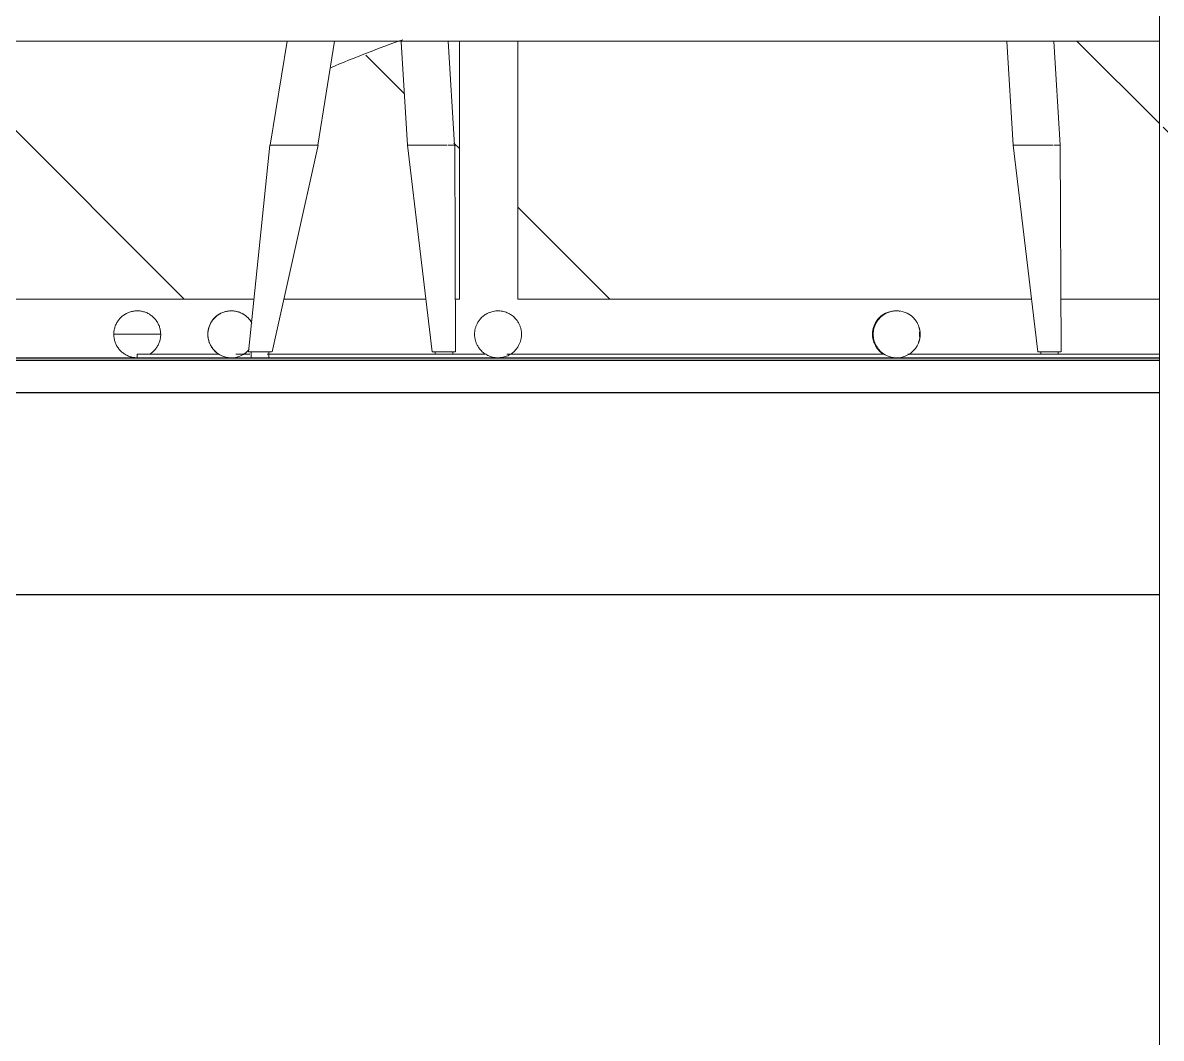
# Model space of a CAD drawing. Header units: millimetres. Extents: x -23755 to 62003, y -3000 to 6760.
# Drawn here: x 6953 to 7923, y 2420 to 3286 of the extents above; entities that cross this region are included whole.
import ezdxf

# ---------------------------------------------------------------- set-up
doc = ezdxf.new("R2010")
doc.units = ezdxf.units.MM
for name, color, linetype, lineweight in [('A-DOOR', 31, 'Continuous', 9), ('A-FLOR', 192, 'Continuous', 25), ('Corrimão', 250, 'Continuous', 25), ('E-LITE-EQPM', 33, 'Continuous', 9), ('I-FURN', 30, 'Continuous', 9), ('S-BEAM', 12, 'Continuous', 25)]:
    doc.layers.add(name, color=color, linetype=linetype, lineweight=lineweight)

# ---------------------------------------------------------------- blocks, each defined once
blk = doc.blocks.new('Blks_Ilum CB2_Pendente Nassa Basket - Único-3572160-B')
at = {"layer": 'E-LITE-EQPM'}
blk.add_line((-5176.12, 5135.74), (-5176.12, 2187.09), dxfattribs=at)
blk = doc.blocks.new('Viga de Madeira - 14x19cm-4147625-B')
at = {"layer": 'S-BEAM'}
for p, q in [((-6924.62, 2998), (-5175.92, 2998)), ((-5175.92, 2798), (-6924.62, 2798))]:
    blk.add_line(p, q, dxfattribs=at)
blk = doc.blocks.new('Guarda-corpo - Guarda-corpo-3600729-B')
at = {"layer": 'Corrimão', "color": 7, "lineweight": 9}
blk.add_line((-7061.91, 3270), (-5175.92, 3270), dxfattribs=at)
blk = doc.blocks.new('Blks_Decor Lorena Canals_Tapete Bubbly - Cinza e Branco-3804642-B')
at = {"layer": 'I-FURN', "color": 55}
for p, q in [((-6027.5, 3020), (-6067.5, 3020)), ((-6027.5, 3020), (-6067.5, 3020)), ((-6047.5, 3003), (-6047.5, 3000)), ((-6047.5, 3003), (-5978.24, 3003)), ((-5978.7, 3003.58), (-5978.01, 3003.12)), ((-5963.38, 3003), (-5951.56, 3003)), ((-5936.63, 3003), (-5751.09, 3003)), ((-5732.49, 3003), (-5410.73, 3003)), ((-5390.7, 3003), (-5176.17, 3003))]:
    blk.add_line(p, q, dxfattribs=at)
at = {"layer": 'I-FURN', "color": 55, "flags": 128}
for points in [[(-6067.5, 3020), (-6067.48, 3020.8), (-6067.44, 3021.6), (-6067.36, 3022.39), (-6067.24, 3023.19), (-6067.1, 3023.97), (-6066.93, 3024.75), (-6066.72, 3025.53), (-6066.48, 3026.29), (-6066.22, 3027.05), (-6065.92, 3027.79), (-6065.6, 3028.52), (-6065.24, 3029.24), (-6064.86, 3029.94), (-6064.45, 3030.62), (-6064.01, 3031.29), (-6063.54, 3031.94), (-6063.05, 3032.58), (-6062.54, 3033.19), (-6062, 3033.78), (-6061.43, 3034.35), (-6060.85, 3034.89), (-6060.24, 3035.41), (-6059.62, 3035.91), (-6058.97, 3036.38), (-6058.31, 3036.83), (-6057.62, 3037.25), (-6056.93, 3037.64), (-6056.21, 3038), (-6055.49, 3038.34), (-6054.75, 3038.64), (-6054, 3038.92), (-6053.23, 3039.16), (-6052.46, 3039.37), (-6051.68, 3039.56), (-6050.9, 3039.71), (-6050.11, 3039.83), (-6049.31, 3039.92), (-6048.52, 3039.97), (-6047.72, 3040), (-6046.92, 3039.99), (-6046.12, 3039.95), (-6045.32, 3039.88), (-6044.53, 3039.78), (-6043.74, 3039.64), (-6042.96, 3039.48), (-6042.18, 3039.28), (-6041.41, 3039.05), (-6040.66, 3038.79), (-6039.91, 3038.5), (-6039.18, 3038.19), (-6038.46, 3037.84), (-6037.75, 3037.46), (-6037.06, 3037.06), (-6036.39, 3036.63), (-6035.73, 3036.17), (-6035.09, 3035.69), (-6034.48, 3035.18), (-6033.88, 3034.64), (-6033.3, 3034.09), (-6032.75, 3033.51), (-6032.22, 3032.91), (-6031.72, 3032.29), (-6031.24, 3031.65), (-6030.79, 3030.99), (-6030.36, 3030.31), (-6029.96, 3029.62), (-6029.59, 3028.91), (-6029.25, 3028.18), (-6028.94, 3027.45), (-6028.66, 3026.7), (-6028.4, 3025.94), (-6028.18, 3025.17), (-6027.99, 3024.4), (-6027.83, 3023.61), (-6027.7, 3022.82), (-6027.6, 3022.03), (-6027.54, 3021.23), (-6027.5, 3020.43), (-6027.5, 3020)], [(-5949.78, 3029.61), (-5950.13, 3030.24), (-5950.56, 3030.92), (-5951.05, 3031.64), (-5951.62, 3032.4), (-5952.29, 3033.2), (-5953.06, 3034.03), (-5953.96, 3034.89), (-5954.99, 3035.75), (-5956.19, 3036.62), (-5957.55, 3037.46), (-5959.1, 3038.23), (-5960.81, 3038.91), (-5962.68, 3039.46), (-5964.68, 3039.83), (-5966.75, 3039.99), (-5968.84, 3039.94), (-5970.88, 3039.68), (-5972.82, 3039.23), (-5974.63, 3038.62), (-5976.26, 3037.89), (-5977.72, 3037.08), (-5979.01, 3036.22), (-5980.13, 3035.35), (-5981.1, 3034.49), (-5981.94, 3033.64), (-5982.66, 3032.83), (-5983.28, 3032.05), (-5983.81, 3031.31), (-5984.27, 3030.6), (-5984.67, 3029.94), (-5985.02, 3029.31), (-5985.32, 3028.71), (-5985.58, 3028.15), (-5985.81, 3027.61), (-5986.01, 3027.1), (-5986.19, 3026.62), (-5986.34, 3026.15), (-5986.48, 3025.71), (-5986.6, 3025.29), (-5986.71, 3024.88), (-5986.8, 3024.49), (-5986.89, 3024.11), (-5986.96, 3023.74), (-5987.03, 3023.38), (-5987.08, 3023.04), (-5987.13, 3022.7), (-5987.17, 3022.36), (-5987.21, 3022.04), (-5987.24, 3021.72), (-5987.26, 3021.4), (-5987.28, 3021.09), (-5987.3, 3020.78), (-5987.31, 3020.47), (-5987.31, 3020.17), (-5987.31, 3020)], [(-5949.98, 3030.02), (-5950.38, 3030.69), (-5950.81, 3031.33), (-5951.26, 3031.97), (-5951.75, 3032.59), (-5952.26, 3033.2), (-5952.79, 3033.78), (-5953.36, 3034.35), (-5953.95, 3034.9), (-5954.56, 3035.43), (-5955.21, 3035.94), (-5955.87, 3036.42), (-5956.56, 3036.88), (-5957.27, 3037.31), (-5958, 3037.72), (-5958.76, 3038.09), (-5959.53, 3038.43), (-5960.32, 3038.75), (-5961.12, 3039.03), (-5961.94, 3039.27), (-5962.77, 3039.48), (-5963.61, 3039.66), (-5964.47, 3039.8), (-5965.32, 3039.9), (-5966.19, 3039.97), (-5967.05, 3040), (-5967.92, 3039.99), (-5968.78, 3039.94), (-5969.64, 3039.86), (-5970.5, 3039.74), (-5971.34, 3039.58), (-5972.18, 3039.39), (-5973.01, 3039.16), (-5973.82, 3038.9), (-5974.62, 3038.61), (-5975.4, 3038.28), (-5976.16, 3037.92), (-5976.91, 3037.53), (-5977.63, 3037.12), (-5978.33, 3036.67), (-5979.01, 3036.2), (-5979.66, 3035.71), (-5980.29, 3035.19), (-5980.9, 3034.65), (-5981.47, 3034.09), (-5982.03, 3033.52), (-5982.55, 3032.92), (-5983.05, 3032.31), (-5983.52, 3031.68), (-5983.96, 3031.04), (-5984.38, 3030.38), (-5984.77, 3029.72), (-5985.13, 3029.04), (-5985.46, 3028.35), (-5985.76, 3027.66), (-5986.04, 3026.95), (-5986.29, 3026.24), (-5986.51, 3025.52), (-5986.7, 3024.8), (-5986.87, 3024.08), (-5987, 3023.34), (-5987.11, 3022.61), (-5987.2, 3021.88), (-5987.25, 3021.14), (-5987.28, 3020.4), (-5987.28, 3020)], [(-5719.96, 3020), (-5719.97, 3020.57), (-5719.99, 3021.13), (-5720.03, 3021.7), (-5720.09, 3022.27), (-5720.16, 3022.84), (-5720.26, 3023.41), (-5720.36, 3023.99), (-5720.49, 3024.56), (-5720.64, 3025.14), (-5720.8, 3025.73), (-5720.99, 3026.32), (-5721.19, 3026.91), (-5721.42, 3027.51), (-5721.68, 3028.11), (-5721.96, 3028.71), (-5722.26, 3029.32), (-5722.6, 3029.93), (-5722.97, 3030.54), (-5723.36, 3031.16), (-5723.79, 3031.77), (-5724.26, 3032.39), (-5724.76, 3033), (-5725.31, 3033.61), (-5725.89, 3034.21), (-5726.52, 3034.81), (-5727.19, 3035.39), (-5727.9, 3035.96), (-5728.66, 3036.5), (-5729.47, 3037.03), (-5730.33, 3037.53), (-5731.22, 3037.99), (-5732.17, 3038.42), (-5733.15, 3038.8), (-5734.17, 3039.14), (-5735.22, 3039.43), (-5736.3, 3039.66), (-5737.41, 3039.84), (-5738.53, 3039.95), (-5739.66, 3040), (-5740.79, 3039.98), (-5741.91, 3039.9), (-5743.03, 3039.76), (-5744.12, 3039.56), (-5745.19, 3039.3), (-5746.23, 3038.99), (-5747.23, 3038.63), (-5748.2, 3038.23), (-5749.12, 3037.78), (-5750, 3037.3), (-5750.83, 3036.79), (-5751.62, 3036.25), (-5752.36, 3035.7), (-5753.05, 3035.12), (-5753.7, 3034.53), (-5754.31, 3033.94), (-5754.87, 3033.33), (-5755.4, 3032.72), (-5755.88, 3032.1), (-5756.33, 3031.49), (-5756.75, 3030.87), (-5757.13, 3030.26), (-5757.48, 3029.65), (-5757.8, 3029.04), (-5758.1, 3028.43), (-5758.37, 3027.83), (-5758.61, 3027.23), (-5758.83, 3026.64), (-5759.03, 3026.05), (-5759.2, 3025.46), (-5759.36, 3024.88), (-5759.5, 3024.3), (-5759.61, 3023.72), (-5759.71, 3023.15), (-5759.8, 3022.58), (-5759.86, 3022.01), (-5759.91, 3021.44), (-5759.94, 3020.87), (-5759.96, 3020.31), (-5759.96, 3020)], [(-5748.2, 3038.23), (-5749.12, 3037.78), (-5750, 3037.3), (-5750.83, 3036.79), (-5751.62, 3036.25), (-5752.36, 3035.7), (-5753.05, 3035.12), (-5753.7, 3034.53), (-5754.31, 3033.94), (-5754.87, 3033.33), (-5755.4, 3032.72), (-5755.88, 3032.1), (-5756.33, 3031.49), (-5756.75, 3030.87), (-5757.13, 3030.26), (-5757.48, 3029.65), (-5757.8, 3029.04), (-5758.1, 3028.43), (-5758.37, 3027.83), (-5758.61, 3027.23), (-5758.83, 3026.64), (-5759.03, 3026.05), (-5759.2, 3025.46), (-5759.36, 3024.88), (-5759.5, 3024.3), (-5759.61, 3023.72), (-5759.71, 3023.15), (-5759.8, 3022.58), (-5759.86, 3022.01), (-5759.91, 3021.44), (-5759.94, 3020.87), (-5759.96, 3020.31)], [(-5719.97, 3020.57), (-5719.99, 3021.13), (-5720.03, 3021.7), (-5720.09, 3022.27), (-5720.16, 3022.84), (-5720.26, 3023.41), (-5720.36, 3023.99), (-5720.49, 3024.56), (-5720.64, 3025.14), (-5720.8, 3025.73), (-5720.99, 3026.32), (-5721.19, 3026.91), (-5721.42, 3027.51), (-5721.68, 3028.11), (-5721.96, 3028.71), (-5722.26, 3029.32), (-5722.6, 3029.93), (-5722.97, 3030.54), (-5723.36, 3031.16), (-5723.79, 3031.77), (-5724.26, 3032.39), (-5724.76, 3033), (-5725.31, 3033.61), (-5725.89, 3034.21), (-5726.52, 3034.81), (-5727.19, 3035.39), (-5727.9, 3035.96), (-5728.66, 3036.5), (-5729.47, 3037.03), (-5730.33, 3037.53), (-5731.22, 3037.99), (-5732.17, 3038.42), (-5733.15, 3038.8), (-5734.17, 3039.14), (-5735.22, 3039.43), (-5736.3, 3039.66), (-5737.41, 3039.84), (-5738.53, 3039.95), (-5739.66, 3040), (-5740.79, 3039.98), (-5741.91, 3039.9), (-5743.03, 3039.76), (-5744.12, 3039.56), (-5745.19, 3039.3), (-5746.23, 3038.99), (-5747.23, 3038.63), (-5747.64, 3038.46)], [(-5397.45, 3039.7), (-5398.15, 3039.83), (-5400.21, 3039.99), (-5402.29, 3039.94), (-5404.33, 3039.68), (-5406.27, 3039.23), (-5408.06, 3038.62), (-5409.7, 3037.9), (-5411.16, 3037.09), (-5412.44, 3036.24), (-5413.56, 3035.38), (-5414.54, 3034.51), (-5415.37, 3033.67), (-5416.1, 3032.86), (-5416.72, 3032.08), (-5417.25, 3031.34), (-5417.72, 3030.63), (-5418.12, 3029.96), (-5418.46, 3029.33), (-5418.77, 3028.74), (-5419.03, 3028.17), (-5419.26, 3027.63), (-5419.46, 3027.12), (-5419.64, 3026.64), (-5419.8, 3026.17), (-5419.94, 3025.73), (-5420.06, 3025.31), (-5420.17, 3024.9), (-5420.26, 3024.5), (-5420.35, 3024.12), (-5420.42, 3023.75), (-5420.49, 3023.4), (-5420.54, 3023.05), (-5420.59, 3022.71), (-5420.63, 3022.37), (-5420.67, 3022.05), (-5420.7, 3021.72), (-5420.73, 3021.41), (-5420.75, 3021.09), (-5420.76, 3020.78), (-5420.77, 3020.47), (-5420.78, 3020.17), (-5420.78, 3020)], [(-5420.19, 3020), (-5420.18, 3020.31), (-5420.18, 3020.61), (-5420.16, 3020.92), (-5420.15, 3021.23), (-5420.13, 3021.55), (-5420.1, 3021.86), (-5420.07, 3022.19), (-5420.03, 3022.52), (-5419.98, 3022.85), (-5419.93, 3023.19), (-5419.87, 3023.55), (-5419.8, 3023.91), (-5419.72, 3024.28), (-5419.63, 3024.67), (-5419.53, 3025.07), (-5419.42, 3025.48), (-5419.29, 3025.91), (-5419.15, 3026.36), (-5418.98, 3026.84), (-5418.79, 3027.33), (-5418.58, 3027.85), (-5418.34, 3028.4), (-5418.06, 3028.98), (-5417.74, 3029.59), (-5417.37, 3030.24), (-5416.94, 3030.92), (-5416.45, 3031.64), (-5415.87, 3032.4), (-5415.21, 3033.2), (-5414.44, 3034.03), (-5413.54, 3034.89), (-5412.51, 3035.75), (-5411.31, 3036.62), (-5409.95, 3037.46), (-5408.4, 3038.23), (-5406.69, 3038.91), (-5404.82, 3039.46), (-5402.82, 3039.83), (-5400.75, 3039.99), (-5398.66, 3039.94), (-5396.62, 3039.68), (-5394.68, 3039.23), (-5392.87, 3038.62), (-5391.24, 3037.89), (-5389.78, 3037.08), (-5388.49, 3036.22), (-5387.37, 3035.35), (-5386.4, 3034.49), (-5385.56, 3033.64), (-5384.84, 3032.83), (-5384.22, 3032.05), (-5383.69, 3031.31), (-5383.23, 3030.6), (-5382.83, 3029.94), (-5382.48, 3029.31), (-5382.18, 3028.71), (-5381.92, 3028.15), (-5381.69, 3027.61), (-5381.49, 3027.1), (-5381.31, 3026.62), (-5381.16, 3026.15), (-5381.02, 3025.71), (-5380.9, 3025.29), (-5380.79, 3024.88), (-5380.7, 3024.49), (-5380.61, 3024.11), (-5380.54, 3023.74), (-5380.47, 3023.38), (-5380.42, 3023.04), (-5380.37, 3022.7), (-5380.33, 3022.36), (-5380.29, 3022.04), (-5380.26, 3021.72), (-5380.24, 3021.4), (-5380.22, 3021.09), (-5380.2, 3020.78), (-5380.19, 3020.47), (-5380.19, 3020.17), (-5380.19, 3020)], [(-6046.48, 3000.03), (-6047.28, 3000), (-6048.08, 3000.01), (-6048.88, 3000.05), (-6049.68, 3000.12), (-6050.47, 3000.22), (-6051.26, 3000.36), (-6052.04, 3000.52), (-6052.82, 3000.72), (-6053.59, 3000.95), (-6054.34, 3001.21), (-6055.09, 3001.5), (-6055.82, 3001.81), (-6056.54, 3002.16), (-6057.25, 3002.54), (-6057.94, 3002.94), (-6058.61, 3003.37), (-6059.27, 3003.83), (-6059.91, 3004.31), (-6060.52, 3004.82), (-6061.12, 3005.36), (-6061.7, 3005.91), (-6062.25, 3006.49), (-6062.78, 3007.09), (-6063.28, 3007.71), (-6063.76, 3008.35), (-6064.21, 3009.01), (-6064.64, 3009.69), (-6065.04, 3010.38), (-6065.41, 3011.09), (-6065.75, 3011.82), (-6066.06, 3012.55), (-6066.34, 3013.3), (-6066.6, 3014.06), (-6066.82, 3014.83), (-6067.01, 3015.6), (-6067.17, 3016.39), (-6067.3, 3017.18), (-6067.4, 3017.97), (-6067.46, 3018.77), (-6067.5, 3019.57), (-6067.5, 3020)], [(-6027.5, 3020), (-6027.52, 3019.2), (-6027.56, 3018.4), (-6027.64, 3017.61), (-6027.76, 3016.81), (-6027.9, 3016.03), (-6028.07, 3015.25), (-6028.28, 3014.47), (-6028.52, 3013.71), (-6028.78, 3012.95), (-6029.08, 3012.21), (-6029.41, 3011.48), (-6029.76, 3010.76), (-6030.14, 3010.06), (-6030.55, 3009.38), (-6030.99, 3008.71), (-6031.46, 3008.06), (-6031.95, 3007.42), (-6032.46, 3006.81), (-6033, 3006.22), (-6033.57, 3005.65), (-6034.15, 3005.11), (-6034.76, 3004.59), (-6035.38, 3004.09), (-6036.03, 3003.62), (-6036.69, 3003.17)], [(-5987.31, 3020), (-5987.31, 3019.69), (-5987.3, 3019.39), (-5987.29, 3019.08), (-5987.28, 3018.77), (-5987.25, 3018.45), (-5987.23, 3018.14), (-5987.19, 3017.81), (-5987.15, 3017.48), (-5987.11, 3017.15), (-5987.06, 3016.81), (-5987, 3016.45), (-5986.93, 3016.09), (-5986.85, 3015.72), (-5986.76, 3015.33), (-5986.66, 3014.93), (-5986.55, 3014.52), (-5986.42, 3014.09), (-5986.27, 3013.64), (-5986.11, 3013.16), (-5985.92, 3012.67), (-5985.71, 3012.15), (-5985.46, 3011.6), (-5985.18, 3011.02), (-5984.86, 3010.41), (-5984.49, 3009.76), (-5984.07, 3009.08), (-5983.57, 3008.36), (-5983, 3007.6), (-5982.34, 3006.8), (-5981.57, 3005.97), (-5980.67, 3005.11), (-5979.63, 3004.25), (-5978.44, 3003.38), (-5977.07, 3002.54), (-5975.53, 3001.77), (-5973.82, 3001.09), (-5971.94, 3000.54), (-5969.95, 3000.17), (-5967.88, 3000.01), (-5965.79, 3000.06), (-5963.75, 3000.32), (-5961.81, 3000.77), (-5960, 3001.38), (-5958.36, 3002.11), (-5956.9, 3002.92), (-5955.62, 3003.78), (-5954.5, 3004.65), (-5953.53, 3005.51), (-5952.69, 3006.36), (-5951.97, 3007.17)], [(-5987.28, 3020), (-5987.27, 3019.26), (-5987.23, 3018.52), (-5987.16, 3017.79), (-5987.07, 3017.05), (-5986.94, 3016.32), (-5986.79, 3015.59), (-5986.61, 3014.86), (-5986.41, 3014.14), (-5986.18, 3013.43), (-5985.91, 3012.72), (-5985.63, 3012.02), (-5985.31, 3011.33), (-5984.96, 3010.65), (-5984.59, 3009.98), (-5984.19, 3009.31), (-5983.76, 3008.67), (-5983.31, 3008.03), (-5982.82, 3007.41), (-5982.31, 3006.8), (-5981.78, 3006.22), (-5981.21, 3005.65), (-5980.62, 3005.1), (-5980.01, 3004.57), (-5979.36, 3004.06), (-5978.71, 3003.59)], [(-5759.96, 3020), (-5759.95, 3019.43), (-5759.93, 3018.87), (-5759.89, 3018.3), (-5759.83, 3017.73), (-5759.76, 3017.16), (-5759.67, 3016.59), (-5759.56, 3016.01), (-5759.43, 3015.44), (-5759.29, 3014.86), (-5759.12, 3014.27), (-5758.94, 3013.68), (-5758.73, 3013.09), (-5758.5, 3012.49), (-5758.25, 3011.89), (-5757.97, 3011.29), (-5757.66, 3010.68), (-5757.32, 3010.07), (-5756.96, 3009.46), (-5756.56, 3008.84), (-5756.13, 3008.23), (-5755.66, 3007.61), (-5755.16, 3007), (-5754.62, 3006.39), (-5754.03, 3005.79), (-5753.41, 3005.19), (-5752.74, 3004.61), (-5752.02, 3004.04), (-5751.26, 3003.5), (-5750.45, 3002.97), (-5749.6, 3002.47), (-5748.7, 3002.01), (-5747.76, 3001.58), (-5746.77, 3001.2), (-5745.75, 3000.86), (-5744.7, 3000.57), (-5743.62, 3000.34), (-5742.52, 3000.16), (-5741.4, 3000.05), (-5740.27, 3000), (-5739.14, 3000.02), (-5738.01, 3000.1), (-5736.9, 3000.24), (-5735.8, 3000.44), (-5734.73, 3000.7), (-5733.7, 3001.01), (-5732.69, 3001.37), (-5731.73, 3001.77), (-5730.81, 3002.22), (-5729.93, 3002.7), (-5729.1, 3003.21), (-5728.31, 3003.75), (-5727.57, 3004.3), (-5726.87, 3004.88), (-5726.22, 3005.47), (-5725.62, 3006.06), (-5725.05, 3006.67), (-5724.53, 3007.28), (-5724.04, 3007.9), (-5723.59, 3008.51), (-5723.18, 3009.13), (-5722.79, 3009.74), (-5722.44, 3010.35), (-5722.12, 3010.96), (-5721.83, 3011.57), (-5721.56, 3012.17), (-5721.31, 3012.77), (-5721.1, 3013.36), (-5720.9, 3013.95), (-5720.72, 3014.54), (-5720.57, 3015.12), (-5720.43, 3015.7), (-5720.31, 3016.28), (-5720.21, 3016.85), (-5720.13, 3017.42), (-5720.06, 3017.99), (-5720.01, 3018.56), (-5719.98, 3019.13), (-5719.96, 3019.69), (-5719.96, 3020)], [(-5759.95, 3019.43), (-5759.93, 3018.87), (-5759.89, 3018.3), (-5759.83, 3017.73), (-5759.76, 3017.16), (-5759.67, 3016.59), (-5759.56, 3016.01), (-5759.43, 3015.44), (-5759.29, 3014.86), (-5759.12, 3014.27), (-5758.94, 3013.68), (-5758.73, 3013.09), (-5758.5, 3012.49), (-5758.25, 3011.89), (-5757.97, 3011.29), (-5757.66, 3010.68), (-5757.32, 3010.07), (-5756.96, 3009.46), (-5756.56, 3008.84), (-5756.13, 3008.23), (-5755.66, 3007.61), (-5755.16, 3007), (-5754.62, 3006.39), (-5754.03, 3005.79)], [(-5726.22, 3005.47), (-5725.62, 3006.06), (-5725.05, 3006.67), (-5724.53, 3007.28), (-5724.04, 3007.9), (-5723.59, 3008.51), (-5723.18, 3009.13), (-5722.79, 3009.74), (-5722.44, 3010.35), (-5722.12, 3010.96), (-5721.83, 3011.57), (-5721.56, 3012.17), (-5721.31, 3012.77), (-5721.1, 3013.36), (-5720.9, 3013.95), (-5720.72, 3014.54), (-5720.57, 3015.12), (-5720.43, 3015.7), (-5720.31, 3016.28), (-5720.21, 3016.85), (-5720.13, 3017.42), (-5720.06, 3017.99), (-5720.01, 3018.56), (-5719.98, 3019.13)], [(-5420.78, 3020), (-5420.77, 3019.69), (-5420.77, 3019.38), (-5420.75, 3019.07), (-5420.74, 3018.76), (-5420.72, 3018.45), (-5420.69, 3018.13), (-5420.65, 3017.8), (-5420.62, 3017.47), (-5420.57, 3017.14), (-5420.52, 3016.79), (-5420.46, 3016.44), (-5420.39, 3016.08), (-5420.31, 3015.7), (-5420.22, 3015.32), (-5420.12, 3014.92), (-5420, 3014.5), (-5419.88, 3014.07), (-5419.73, 3013.62), (-5419.56, 3013.14), (-5419.37, 3012.64), (-5419.16, 3012.12), (-5418.91, 3011.57), (-5418.63, 3010.99), (-5418.31, 3010.38), (-5417.94, 3009.73), (-5417.51, 3009.05), (-5417.02, 3008.33), (-5416.44, 3007.57), (-5415.78, 3006.77), (-5415, 3005.94), (-5414.11, 3005.09), (-5413.07, 3004.22), (-5411.87, 3003.36), (-5411.28, 3003)], [(-5420.19, 3020), (-5420.18, 3019.69), (-5420.18, 3019.39), (-5420.16, 3019.08), (-5420.15, 3018.77), (-5420.13, 3018.45), (-5420.1, 3018.14), (-5420.07, 3017.81), (-5420.03, 3017.48), (-5419.98, 3017.15), (-5419.93, 3016.81), (-5419.87, 3016.45), (-5419.8, 3016.09), (-5419.72, 3015.72), (-5419.63, 3015.33), (-5419.53, 3014.93), (-5419.42, 3014.52), (-5419.29, 3014.09), (-5419.15, 3013.64), (-5418.98, 3013.16), (-5418.79, 3012.67), (-5418.58, 3012.15), (-5418.34, 3011.6), (-5418.06, 3011.02), (-5417.74, 3010.41), (-5417.37, 3009.76), (-5416.94, 3009.08), (-5416.45, 3008.36), (-5415.87, 3007.6), (-5415.21, 3006.8), (-5414.44, 3005.97), (-5413.54, 3005.11), (-5412.51, 3004.25), (-5411.31, 3003.38), (-5409.95, 3002.54), (-5408.4, 3001.77), (-5406.69, 3001.09), (-5404.82, 3000.54), (-5402.82, 3000.17), (-5400.75, 3000.01), (-5398.66, 3000.06), (-5396.62, 3000.32), (-5394.68, 3000.77), (-5392.87, 3001.38), (-5391.24, 3002.11), (-5389.78, 3002.92), (-5388.49, 3003.78), (-5387.37, 3004.65), (-5386.4, 3005.51), (-5385.56, 3006.36), (-5384.84, 3007.17), (-5384.22, 3007.95), (-5383.69, 3008.69), (-5383.23, 3009.4), (-5382.83, 3010.06), (-5382.48, 3010.69), (-5382.18, 3011.29), (-5381.92, 3011.85), (-5381.69, 3012.39), (-5381.49, 3012.9), (-5381.31, 3013.38), (-5381.16, 3013.85), (-5381.02, 3014.29), (-5380.9, 3014.71), (-5380.79, 3015.12), (-5380.7, 3015.51), (-5380.61, 3015.89), (-5380.54, 3016.26), (-5380.47, 3016.62), (-5380.42, 3016.96), (-5380.37, 3017.3), (-5380.33, 3017.64), (-5380.29, 3017.96), (-5380.26, 3018.28), (-5380.24, 3018.6), (-5380.22, 3018.91), (-5380.2, 3019.22), (-5380.19, 3019.53), (-5380.19, 3019.83), (-5380.19, 3020)], [(-5380.78, 3020), (-5380.78, 3020.31), (-5380.79, 3020.62), (-5380.8, 3020.93), (-5380.81, 3021.24), (-5380.84, 3021.55), (-5380.86, 3021.87)], [(-5380.85, 3018.28), (-5380.83, 3018.59), (-5380.81, 3018.91), (-5380.79, 3019.22), (-5380.78, 3019.53), (-5380.78, 3019.83), (-5380.78, 3020)], [(-5956.24, 3003.33), (-5955.56, 3003.8), (-5954.91, 3004.29), (-5954.28, 3004.81), (-5953.67, 3005.35), (-5953.1, 3005.91), (-5952.54, 3006.48), (-5952.02, 3007.08)], [(-5753.41, 3005.19), (-5752.74, 3004.61), (-5752.02, 3004.04), (-5751.26, 3003.5), (-5750.5, 3003)], [(-5729.1, 3003.21), (-5728.31, 3003.75), (-5727.57, 3004.3), (-5726.87, 3004.88)]]:
    blk.add_lwpolyline(points, dxfattribs=at)
blk = doc.blocks.new('Blks_Mob Bruno Faucz_Poltrona Cora - Único-3806574-B')
at = {"layer": 'I-FURN', "color": 55}
for p, q in [((-5919.78, 3270), (-5934.2, 3181.33)), ((-5893.67, 3181.33), (-5879.25, 3270)), ((-5822.5, 3269.36), (-5817.06, 3181.33)), ((-5776.98, 3181.33), (-5782.47, 3270)), ((-5306.36, 3270), (-5300.87, 3181.33)), ((-5260.79, 3181.33), (-5266.28, 3270)), ((-5934.53, 3181.33), (-5952.61, 3005)), ((-5934.53, 3181.33), (-5934.53, 3181.33)), ((-5893.34, 3181.33), (-5932.61, 3005)), ((-5915.58, 3181.33), (-5912.43, 3181.33)), ((-5901.26, 3181.33), (-5899.37, 3181.33)), ((-5899.37, 3181.33), (-5898.04, 3181.33)), ((-5796.11, 3005), (-5817.11, 3181.33)), ((-5776.93, 3181.33), (-5776.11, 3005)), ((-5300.92, 3181.33), (-5279.92, 3005)), ((-5260.75, 3181.33), (-5259.92, 3005)), ((-5935.54, 3005), (-5952.61, 3005)), ((-5950.42, 3005), (-5950.42, 3000)), ((-5932.95, 3005), (-5935.54, 3005)), ((-5935.42, 3000), (-5935.42, 3005)), ((-5779.04, 3005), (-5796.11, 3005)), ((-5793.61, 3005), (-5793.61, 3003)), ((-5776.45, 3005), (-5779.04, 3005)), ((-5778.61, 3003), (-5778.61, 3005)), ((-5262.85, 3005), (-5279.92, 3005)), ((-5277.42, 3005), (-5277.42, 3003)), ((-5260.26, 3005), (-5262.85, 3005)), ((-5262.42, 3003), (-5262.42, 3005))]:
    blk.add_line(p, q, dxfattribs=at)
at = {"layer": 'I-FURN', "color": 55, "flags": 128}
for points in [[(-5934.2, 3181.33), (-5934.18, 3181.33), (-5933.36, 3181.33), (-5931.41, 3181.33), (-5928.5, 3181.33)], [(-5928.45, 3181.33), (-5924.64, 3181.33), (-5920.21, 3181.33), (-5915.42, 3181.33)], [(-5912.57, 3181.33), (-5910.54, 3181.33), (-5905.86, 3181.33), (-5901.65, 3181.33)], [(-5898.15, 3181.33), (-5895.57, 3181.33), (-5894.05, 3181.33), (-5893.67, 3181.33)], [(-5817.06, 3181.33), (-5817.02, 3181.33), (-5816.16, 3181.33), (-5814.19, 3181.33), (-5811.22, 3181.33)], [(-5811.22, 3181.33), (-5807.42, 3181.33), (-5803.02, 3181.33), (-5798.27, 3181.33), (-5797.02, 3181.33)], [(-5796.56, 3181.33), (-5793.45, 3181.33), (-5788.83, 3181.33), (-5784.69, 3181.33), (-5783.28, 3181.33)], [(-5782.49, 3181.33), (-5781.27, 3181.33), (-5778.76, 3181.33), (-5777.32, 3181.33), (-5776.98, 3181.33)], [(-5300.87, 3181.33), (-5300.84, 3181.33), (-5299.97, 3181.33), (-5298, 3181.33), (-5295.04, 3181.33)], [(-5295.03, 3181.33), (-5291.23, 3181.33), (-5286.83, 3181.33), (-5282.08, 3181.33), (-5280.83, 3181.33)], [(-5280.37, 3181.33), (-5277.26, 3181.33), (-5272.64, 3181.33), (-5268.5, 3181.33), (-5267.09, 3181.33)], [(-5266.3, 3181.33), (-5265.08, 3181.33), (-5262.58, 3181.33), (-5261.13, 3181.33), (-5260.79, 3181.33)]]:
    blk.add_lwpolyline(points, dxfattribs=at)
at = {"layer": 'I-FURN', "color": 55}
blk.add_ellipse((-5499.49, 1440.84), major_axis=(0, 1885.9), ratio=0.707107, start_param=0.243493, end_param=0.291473, dxfattribs=at)
blk = doc.blocks.new('Blks_Mob Porada_Mesa Lateral Ekero - Baixa-3821525-B')
at = {"layer": 'I-FURN', "color": 55}
for p, q in [((-5297.5, 3500), (-5297.5, 3475)), ((-4697.5, 3475), (-4697.5, 3500)), ((-5007.5, 3475), (-5007.5, 3300)), ((-4987.5, 3300), (-4987.5, 3475)), ((-5007.5, 3270), (-5007.5, 3252.5)), ((-4987.5, 3252.5), (-4987.5, 3270)), ((-5012.5, 3252.5), (-5012.5, 3247.5)), ((-4982.5, 3252.5), (-5012.5, 3252.5)), ((-4982.5, 3247.5), (-4982.5, 3252.5)), ((-5057.46, 3192.24), (-5065.18, 3003)), ((-4937.54, 3192.24), (-5057.46, 3192.24)), ((-4929.83, 3003), (-4937.54, 3192.24))]:
    blk.add_line(p, q, dxfattribs=at)
at = {"layer": 'I-FURN', "color": 55, "flags": 128}
for points in [[(-5297.5, 3500), (-5291.74, 3500), (-5274.66, 3500), (-5246.94, 3500), (-5209.63, 3500), (-5176.58, 3500)], [(-5173.98, 3500), (-5164.17, 3500), (-5112.31, 3500), (-5056.03, 3500), (-4997.5, 3500), (-4938.97, 3500), (-4882.7, 3500), (-4830.83, 3500), (-4785.37, 3500), (-4748.06, 3500), (-4720.34, 3500), (-4703.26, 3500), (-4697.5, 3500)], [(-5176.58, 3475), (-5209.63, 3475), (-5246.94, 3475), (-5274.66, 3475), (-5291.74, 3475), (-5297.5, 3475)], [(-4697.5, 3475), (-4703.26, 3475), (-4720.34, 3475), (-4748.06, 3475), (-4785.37, 3475), (-4830.83, 3475), (-4882.7, 3475), (-4938.97, 3475), (-4997.5, 3475), (-5056.03, 3475), (-5112.31, 3475), (-5164.17, 3475), (-5173.98, 3475)], [(-5057.46, 3192.24), (-5057.32, 3194.63), (-5057.08, 3197.02), (-5056.75, 3199.4), (-5056.33, 3201.76), (-5055.81, 3204.1), (-5055.2, 3206.42), (-5054.5, 3208.72), (-5053.7, 3210.98), (-5052.81, 3213.21), (-5051.84, 3215.41), (-5050.78, 3217.56), (-5049.63, 3219.67), (-5048.4, 3221.73), (-5047.09, 3223.74), (-5045.7, 3225.7), (-5044.24, 3227.59), (-5042.69, 3229.43), (-5041.08, 3231.21), (-5039.4, 3232.92), (-5037.65, 3234.56), (-5035.83, 3236.13), (-5033.95, 3237.63), (-5032.02, 3239.05), (-5030.03, 3240.39), (-5027.99, 3241.65), (-5025.9, 3242.82), (-5023.76, 3243.92), (-5021.58, 3244.93), (-5019.36, 3245.84), (-5017.11, 3246.67), (-5014.83, 3247.41), (-5012.52, 3248.06), (-5010.18, 3248.61), (-5007.83, 3249.07), (-5005.46, 3249.44), (-5003.07, 3249.71), (-5000.68, 3249.89), (-4998.28, 3249.96)], [(-4996.55, 3249.95), (-4995.1, 3249.92), (-4992.71, 3249.78), (-4990.32, 3249.54), (-4987.94, 3249.2), (-4985.58, 3248.77), (-4983.24, 3248.25), (-4980.92, 3247.63), (-4978.63, 3246.92), (-4976.36, 3246.12), (-4974.13, 3245.23), (-4971.94, 3244.25), (-4969.79, 3243.19), (-4967.69, 3242.04), (-4965.63, 3240.8), (-4963.62, 3239.49), (-4961.67, 3238.1), (-4959.77, 3236.62), (-4957.94, 3235.08), (-4956.16, 3233.46), (-4954.46, 3231.77), (-4952.82, 3230.02), (-4951.26, 3228.2), (-4949.76, 3226.32), (-4948.35, 3224.38), (-4947.01, 3222.39), (-4945.76, 3220.34), (-4944.58, 3218.25), (-4943.49, 3216.11), (-4942.49, 3213.93), (-4941.58, 3211.71), (-4940.75, 3209.46), (-4940.02, 3207.17), (-4939.38, 3204.86), (-4938.83, 3202.52), (-4938.37, 3200.17), (-4938.01, 3197.79), (-4937.75, 3195.41), (-4937.58, 3193.02), (-4937.54, 3192.24)]]:
    blk.add_lwpolyline(points, dxfattribs=at)
blk = doc.blocks.new('Porta inclinada - Porta inclinada Larissa-3958697-B')
at = {"layer": 'A-DOOR'}
h = blk.add_hatch(dxfattribs=at)
h.set_pattern_fill('FP_22', color=256, style=0, pattern_type=2)
h.set_pattern_definition([(135, (-4814.6, 3000), (-969.87, 2586.3), [17145, -2286, 5715, -1143]), (135, (-6334.8, 3571.5), (1883.16, 266.7), [3429, -377.2, 6858, -857.25]), (135, (-5386.1, 3971.55), (-3661.25, 4744.27), [9144, -1600.2, 4572, -1143])])
h.paths.add_polyline_path([(-6468.46, 3050), (-6464.01, 3050), (-6462, 3070.78), (-6450.36, 3181.33), (-6436.4, 3270), (-6563.62, 3270), (-6563.62, 3050)])
h.paths.add_polyline_path([(-4072.14, 3050), (-4101.66, 3183.51), (-4111.95, 3246.76), (-4172.52, 3269.37), (-4179.13, 3170.96), (-4193.79, 3050), (-4072.38, 3050)])
h.paths.add_polyline_path([(-4218.41, 3050), (-4217.68, 3186.2), (-4212.51, 3270), (-4688.67, 3270), (-4695.32, 3170.96), (-4709.98, 3050), (-4218.55, 3050)])
h.paths.add_polyline_path([(-6423.44, 3050), (-5947.82, 3050), (-5945.81, 3070.78), (-5934.18, 3181.33), (-5920.21, 3270), (-6336.98, 3270), (-6399.24, 3246.76), (-6412.89, 3166.25), (-6438.65, 3050), (-6429.24, 3050)])
h.paths.add_polyline_path([(-4734.6, 3050), (-4733.87, 3186.2), (-4728.69, 3270), (-4856.29, 3270), (-4856.29, 3050), (-4734.74, 3050)])
h.paths.add_polyline_path([(-4929.7, 3050), (-4906.29, 3050), (-4906.29, 3270), (-4987.5, 3270), (-4987.5, 3252.5), (-4982.5, 3252.5), (-4982.5, 3247.7), (-4977.59, 3246.46), (-4973.83, 3244.93), (-4961.99, 3237.69), (-4955.57, 3232.75), (-4942.62, 3213.97), (-4937.54, 3192.24), (-4931.74, 3050)])
h.paths.add_polyline_path([(-5063.26, 3050), (-5057.46, 3192.24), (-5051.52, 3215.53), (-5038.19, 3233.81), (-5019.94, 3245.62), (-5012.5, 3248.47), (-5012.5, 3252.5), (-5007.5, 3252.5), (-5007.5, 3270), (-5173.12, 3270), (-5173.12, 3050), (-5065.3, 3050)])
h.paths.add_polyline_path([(-5176.12, 3050), (-5176.12, 3270), (-5266.31, 3270), (-5260.7, 3170.96), (-5260.25, 3050), (-5225.92, 3050)])
h.paths.add_polyline_path([(-5286.4, 3050), (-5285.02, 3050), (-5300.92, 3182.67), (-5306.33, 3270), (-5722.95, 3270), (-5722.95, 3050), (-5287.1, 3050)])
h.paths.add_polyline_path([(-5907.25, 3050), (-5801.21, 3050), (-5817.11, 3182.67), (-5822.48, 3269.37), (-5883.05, 3246.76), (-5896.7, 3166.25), (-5922.46, 3050), (-5913.05, 3050)])
h.paths.add_polyline_path([(-5776.45, 3050), (-5772.95, 3050), (-5772.95, 3270), (-5782.49, 3270), (-5776.89, 3170.96), (-5776.59, 3050)])
h.paths.add_polyline_path([(-4064.62, 3204.68), (-4064.62, 3270), (-4075.24, 3270), (-4066.55, 3216.53)])
h.paths.add_polyline_path([(-5934.18, 3300), (-5914.88, 3300), (-5911.8, 3318.95), (-5924.64, 3320.62), (-6014.85, 3326.33), (-6111.56, 3321.65), (-6207.74, 3307.08), (-6234.89, 3300), (-5934.43, 3300)])
h.paths.add_polyline_path([(-5048.8, 3300), (-5007.5, 3300), (-5007.5, 3475), (-5173.12, 3475), (-5173.12, 3300), (-5061.98, 3300)])
h.paths.add_polyline_path([(-4316.37, 3300), (-4276.29, 3300), (-4296.71, 3304.86), (-4318.79, 3307.94), (-4440.02, 3313.55), (-4564.39, 3307.83), (-4621.35, 3300), (-4330.46, 3300)])
h.paths.add_polyline_path([(-5265.08, 3300), (-5176.12, 3300), (-5176.12, 3475), (-5278.97, 3475), (-5268.16, 3300)])
h.paths.add_polyline_path([(-4960.23, 3300), (-4906.29, 3300), (-4906.29, 3475), (-4987.5, 3475), (-4987.5, 3300)])
h.paths.add_polyline_path([(-6431.61, 3300), (-6431.07, 3300), (-6390.08, 3552.2), (-6373.58, 3555.34), (-6372.17, 3555.59), (-6369.82, 3570), (-6563.62, 3570), (-6563.62, 3518.43), (-6561.57, 3515.7), (-6561.91, 3506.14), (-6563.62, 3504.23), (-6563.62, 3300), (-6436.4, 3300)])
h.paths.add_polyline_path([(-5389.46, 3300), (-5373.65, 3300), (-5430.61, 3307.83), (-5554.98, 3313.55), (-5682.36, 3307.08), (-5705.46, 3303.45), (-5718.71, 3300), (-5403.05, 3300)])
h.paths.add_polyline_path([(-4856.29, 3300), (-4726.84, 3300), (-4716.03, 3475), (-4856.29, 3475), (-4856.29, 3369.7)])
h.paths.add_polyline_path([(-4064.62, 3300), (-4064.62, 3320.98), (-4079.58, 3319.57), (-4083.2, 3318.95), (-4079.58, 3300), (-4074.59, 3300)])
h.paths.add_polyline_path([(-6378.82, 3372.29), (-6252.5, 3372.29), (-6291.48, 3541.93), (-6291.24, 3548.03), (-6289.24, 3550.65), (-6272.77, 3557.61), (-6270.91, 3557.24), (-6273.85, 3570), (-6364.02, 3570), (-6366.56, 3554.38), (-6361.13, 3552.62), (-6361.13, 3551.66), (-6350.58, 3545.86), (-6377.09, 3382.9)])
h.paths.add_polyline_path([(-5318.37, 3464.38), (-5323.46, 3546.41), (-5312.24, 3550.94), (-5312, 3551.81), (-5306.64, 3552.55), (-5307.72, 3570), (-5722.95, 3570), (-5722.95, 3531.84), (-5701.94, 3465.82), (-5699.18, 3465.11), (-5320.52, 3464.74), (-5319.05, 3464.5)])
h.paths.add_polyline_path([(-4676.63, 3464.38), (-4671.54, 3465.11), (-4293.62, 3465.57), (-4292.79, 3465.95), (-4260.03, 3570), (-4687.28, 3570), (-4688.01, 3552.43), (-4682.73, 3551.39), (-4682.71, 3550.59), (-4680.38, 3549.94), (-4671.58, 3545.9), (-4676.58, 3465.11)])
h.paths.add_polyline_path([(-5137.36, 3500), (-5077.5, 3500), (-5077.5, 3515), (-5016.82, 3515.25), (-5016.82, 3516.22), (-5007.03, 3516.53), (-5014.97, 3518.35), (-5030.06, 3527.32), (-5038.21, 3536.22), (-5043.79, 3546.59), (-5046.11, 3554.52), (-5047.5, 3568.45), (-5047.5, 3570), (-5173.12, 3570), (-5173.12, 3500), (-5161.39, 3500)])
h.paths.add_polyline_path([(-5270.04, 3500), (-5176.12, 3500), (-5176.12, 3570), (-5302.05, 3570), (-5300.94, 3552.78), (-5295.25, 3552.51), (-5294.97, 3551.61), (-5287.9, 3550.21), (-5283.49, 3548.26), (-5280.51, 3500), (-5270.2, 3500)])
h.paths.add_polyline_path([(-4783.1, 3500), (-4714.49, 3500), (-4711.47, 3548.88), (-4700.95, 3551.5), (-4699.77, 3552.16), (-4699.74, 3552.55), (-4694.96, 3552.82), (-4694.01, 3552.93), (-4692.95, 3570), (-4856.29, 3570), (-4856.29, 3500), (-4785.37, 3500)])
h.paths.add_polyline_path([(-4912.28, 3500), (-4906.29, 3500), (-4906.29, 3570), (-4947.5, 3570), (-4947.67, 3563.71), (-4949.96, 3550.88), (-4952.5, 3543.53), (-4958.32, 3534.26), (-4962.65, 3529.15), (-4975, 3520.84), (-4987.5, 3516.25), (-4983.36, 3516.22), (-4978.18, 3516.22), (-4978.18, 3515), (-4917.5, 3515), (-4917.5, 3500)])
h.paths.add_polyline_path([(-4997.35, 3524.66), (-4985, 3527.05), (-4979.72, 3529.09), (-4972.01, 3534.35), (-4966.22, 3539.81), (-4960.77, 3548.36), (-4958.41, 3556.12), (-4957.5, 3570), (-5037.5, 3570), (-5037.12, 3557.4), (-5034.19, 3549.53), (-5028.24, 3539.15), (-5022.19, 3532.82), (-5014.09, 3528.54), (-5007.43, 3526.17), (-4997.5, 3524.69)])
h.paths.add_polyline_path([(-4340.29, 3600), (-4250.57, 3600.06), (-4248.61, 3606.29), (-4275.33, 3604.35), (-4347.68, 3600)])
h.paths.add_polyline_path([(-4769.74, 3632.68), (-4768.7, 3634.7), (-4769.25, 3635.64), (-4769.72, 3632.84)])
h.paths.add_polyline_path([(-4770.03, 3631.88), (-4769.73, 3634.38), (-4769.98, 3632.68)])
h.paths.add_polyline_path([(-4768.65, 3600), (-4691.1, 3600), (-4690.04, 3617.15), (-4701.43, 3619.27), (-4719.25, 3622.1), (-4734.08, 3624.15), (-4769.74, 3630.41), (-4770.11, 3631.16), (-4770.02, 3637.6), (-4769.96, 3639.25), (-4768.65, 3640), (-4743.9, 3640), (-4615.46, 3629.32), (-4498.66, 3624.32), (-4457.09, 3623.55), (-4405.13, 3623.51), (-4259.65, 3627.84), (-4249.27, 3628.92), (-4256, 3630), (-4256, 3640), (-4238, 3640), (-4174.22, 3840.73), (-4172.29, 3844.07), (-4168.39, 3848.93), (-4163.16, 3853.72), (-4153.87, 3858.4), (-4147.38, 3859.8), (-4118.88, 3859.92), (-4064.62, 3859.92), (-4064.62, 3870), (-4797.5, 3870), (-4797.5, 3745), (-4856.29, 3745), (-4856.29, 3600), (-4783.1, 3600)])
h.paths.add_polyline_path([(-4541.89, 3600), (-4508.11, 3600.42), (-4547.66, 3602.81), (-4562.68, 3603.63), (-4589.85, 3605.98), (-4605.98, 3607.65), (-4610.08, 3607.72), (-4645.91, 3611.49), (-4660.65, 3613.4), (-4684.46, 3615.62), (-4685.43, 3600), (-4544.05, 3600)])
h.paths.add_polyline_path([(-5643.46, 3600), (-5722.95, 3604.53), (-5722.95, 3600), (-5668.74, 3600)])
h.paths.add_polyline_path([(-6295.87, 3600), (-6280.75, 3600.06), (-6282.81, 3609), (-6356.17, 3618.28), (-6359.14, 3600), (-6330.2, 3600)])
h.paths.add_polyline_path([(-5390.65, 3600), (-5309.57, 3600), (-5310.78, 3616.36), (-5340.52, 3612.88), (-5358.94, 3610.05), (-5403.05, 3606.23), (-5419.13, 3604.54), (-5450.95, 3602.73), (-5460.97, 3602.38), (-5483.76, 3600), (-5403.05, 3600)])
h.paths.add_polyline_path([(-5225.26, 3632.68), (-5225.92, 3635.34), (-5226.35, 3634.38), (-5225.28, 3632.73)])
h.paths.add_polyline_path([(-5248.8, 3600), (-5176.12, 3600), (-5176.12, 3745), (-5197.5, 3745), (-5197.5, 3870), (-5722.95, 3870), (-5722.82, 3626.97), (-5569.08, 3623.29), (-5489.21, 3624.51), (-5447.33, 3626.15), (-5358.77, 3630.84), (-5251.1, 3640), (-5225.52, 3639.8), (-5224.89, 3638.49), (-5224.97, 3632.68), (-5225.26, 3630.41), (-5226.35, 3630.03), (-5256.96, 3624.79), (-5278.85, 3621.76), (-5288.31, 3620.2), (-5304.95, 3616.88), (-5303.9, 3600), (-5270.2, 3600)])
h.paths.add_polyline_path([(-4960.23, 3600), (-4957.5, 3600), (-4957.5, 3745), (-5037.5, 3745), (-5037.5, 3600)])
h.paths.add_polyline_path([(-4947.5, 3600), (-4906.29, 3600), (-4906.29, 3745), (-4947.5, 3745), (-4947.5, 3634.7)])
h.paths.add_polyline_path([(-5047.5, 3600), (-5047.5, 3745), (-5173.12, 3745), (-5173.12, 3600), (-5048.8, 3600)])
h.paths.add_polyline_path([(-6465.81, 3600), (-6364.94, 3600), (-6362.15, 3619.43), (-6381.23, 3622.33), (-6392.46, 3623.93), (-6429.26, 3630.18), (-6429.71, 3630.56), (-6429.71, 3639.29), (-6428.43, 3640), (-6403.68, 3640), (-6330.2, 3633.29), (-6287.66, 3630.13), (-6330.25, 3815.77), (-6330.81, 3823.45), (-6330.2, 3830.39), (-6329.35, 3835.02), (-6328.01, 3838.8), (-6321.9, 3848.36), (-6316.36, 3853.25), (-6307.99, 3858.12), (-6299.58, 3859.92), (-5845.57, 3859.36), (-5839.67, 3858.08), (-5829.29, 3851.67), (-5823.04, 3844.53), (-5820.78, 3840.73), (-5816.68, 3829.55), (-5772.95, 3690.66), (-5772.95, 3870), (-6563.62, 3870), (-6563.62, 3600), (-6554.38, 3600)])
h.paths.add_polyline_path([(-4160.61, 3825.02), (-4161.58, 3827.89), (-4161.58, 3827.15), (-4160.75, 3825.33)])
h.paths.add_polyline_path([(-5225.92, 3900), (-5197.5, 3900), (-5197.5, 3945), (-5176.12, 3945), (-5176.12, 4170), (-5722.95, 4170), (-5722.95, 3900), (-5435.63, 3900)])
h.paths.add_polyline_path([(-6563.62, 3900), (-5772.95, 3900), (-5772.95, 4170), (-6201.14, 4170), (-6563.62, 4024.93)])
h.paths.add_polyline_path([(-4797.5, 3900), (-4064.62, 3900), (-4064.62, 4170), (-4856.29, 4170), (-4856.29, 3945), (-4797.5, 3945)])
h.paths.add_polyline_path([(-5145.71, 3945), (-5047.5, 3945), (-5045.04, 3959.12), (-5042.8, 3965.94), (-5036.68, 3975.74), (-5032.35, 3980.85), (-5020, 3989.16), (-5008.75, 3993.65), (-4994.94, 3994.75), (-4980.92, 3992.17), (-4965.07, 3982.82), (-4956.57, 3973.4), (-4951.21, 3963.41), (-4948.89, 3955.48), (-4947.5, 3945), (-4906.29, 3945), (-4906.29, 4170), (-5173.12, 4170), (-5172.82, 3945), (-5147.2, 3945)])
h.paths.add_polyline_path([(-4973.63, 3945), (-4957.33, 3945), (-4958.49, 3954.47), (-4960.23, 3959.45), (-4966.76, 3970.85), (-4972.81, 3977.18), (-4980.92, 3981.46), (-4987.11, 3983.76), (-4997.65, 3985.34), (-5010, 3982.95), (-5015.28, 3980.91), (-5022.99, 3975.65), (-5028.78, 3970.19), (-5034.23, 3961.64), (-5036.59, 3953.88), (-5037.3, 3945), (-5004.51, 3945)])
h.paths.add_polyline_path([(-4064.62, 4200), (-4064.62, 5025.06), (-4856.29, 4708.22), (-4856.29, 4200), (-4517.41, 4200)])
h.paths.add_polyline_path([(-5934.43, 4200), (-5772.95, 4200), (-5772.95, 4341.36), (-6126.18, 4200)])
h.paths.add_polyline_path([(-5722.95, 4200), (-5176.12, 4200), (-5176.12, 4580.22), (-5722.95, 4361.37), (-5722.95, 4341.36)])
h.paths.add_polyline_path([(-4906.29, 4200), (-4906.29, 4688.21), (-5173.12, 4581.42), (-5173.12, 4200)])
h.paths.add_polyline_path([(-3246.33, 5150), (-3065.62, 5150), (-3065.62, 5424.87), (-3752.43, 5150), (-3251.68, 5150)])
for p, q in [((-5772.95, 3050), (-5772.95, 3270)), ((-5722.95, 3270), (-5722.95, 3050)), ((-6439.05, 3050), (-5947.82, 3050)), ((-5922.86, 3050), (-5801.59, 3050)), ((-5776.59, 3050), (-5772.95, 3050)), ((-5722.95, 3050), (-5285.02, 3050)), ((-5260.4, 3050), (-5175.92, 3050))]:
    blk.add_line(p, q, dxfattribs=at)

msp = doc.modelspace()

# ---------------------------------------------------------------- linework, layer by layer
at = {"layer": 'A-FLOR'}
for p, q in [((6033.372, 3000), (7922.073, 3000)), ((7922.073, 2970), (6173.372, 2970))]:
    msp.add_line(p, q, dxfattribs=at)

# ---------------------------------------------------------------- block references
at = {"layer": 'A-DOOR'}
msp.add_blockref('Porta inclinada - Porta inclinada Larissa-3958697-B', (13097.992, 0), dxfattribs=at)
at = {"layer": 'Corrimão', "color": 7, "lineweight": 9}
msp.add_blockref('Guarda-corpo - Guarda-corpo-3600729-B', (13097.992, 0), dxfattribs=at)
at = {"layer": 'E-LITE-EQPM'}
msp.add_blockref('Blks_Ilum CB2_Pendente Nassa Basket - Único-3572160-B', (13097.992, 0), dxfattribs=at)
at = {"layer": 'I-FURN', "color": 55}
for name in ['Blks_Mob Bruno Faucz_Poltrona Cora - Único-3806574-B', 'Blks_Mob Porada_Mesa Lateral Ekero - Baixa-3821525-B', 'Blks_Decor Lorena Canals_Tapete Bubbly - Cinza e Branco-3804642-B']:
    msp.add_blockref(name, (13097.992, 0), dxfattribs=at)
at = {"layer": 'S-BEAM'}
msp.add_blockref('Viga de Madeira - 14x19cm-4147625-B', (13097.992, 0), dxfattribs=at)

doc.saveas('drawing.dxf')
